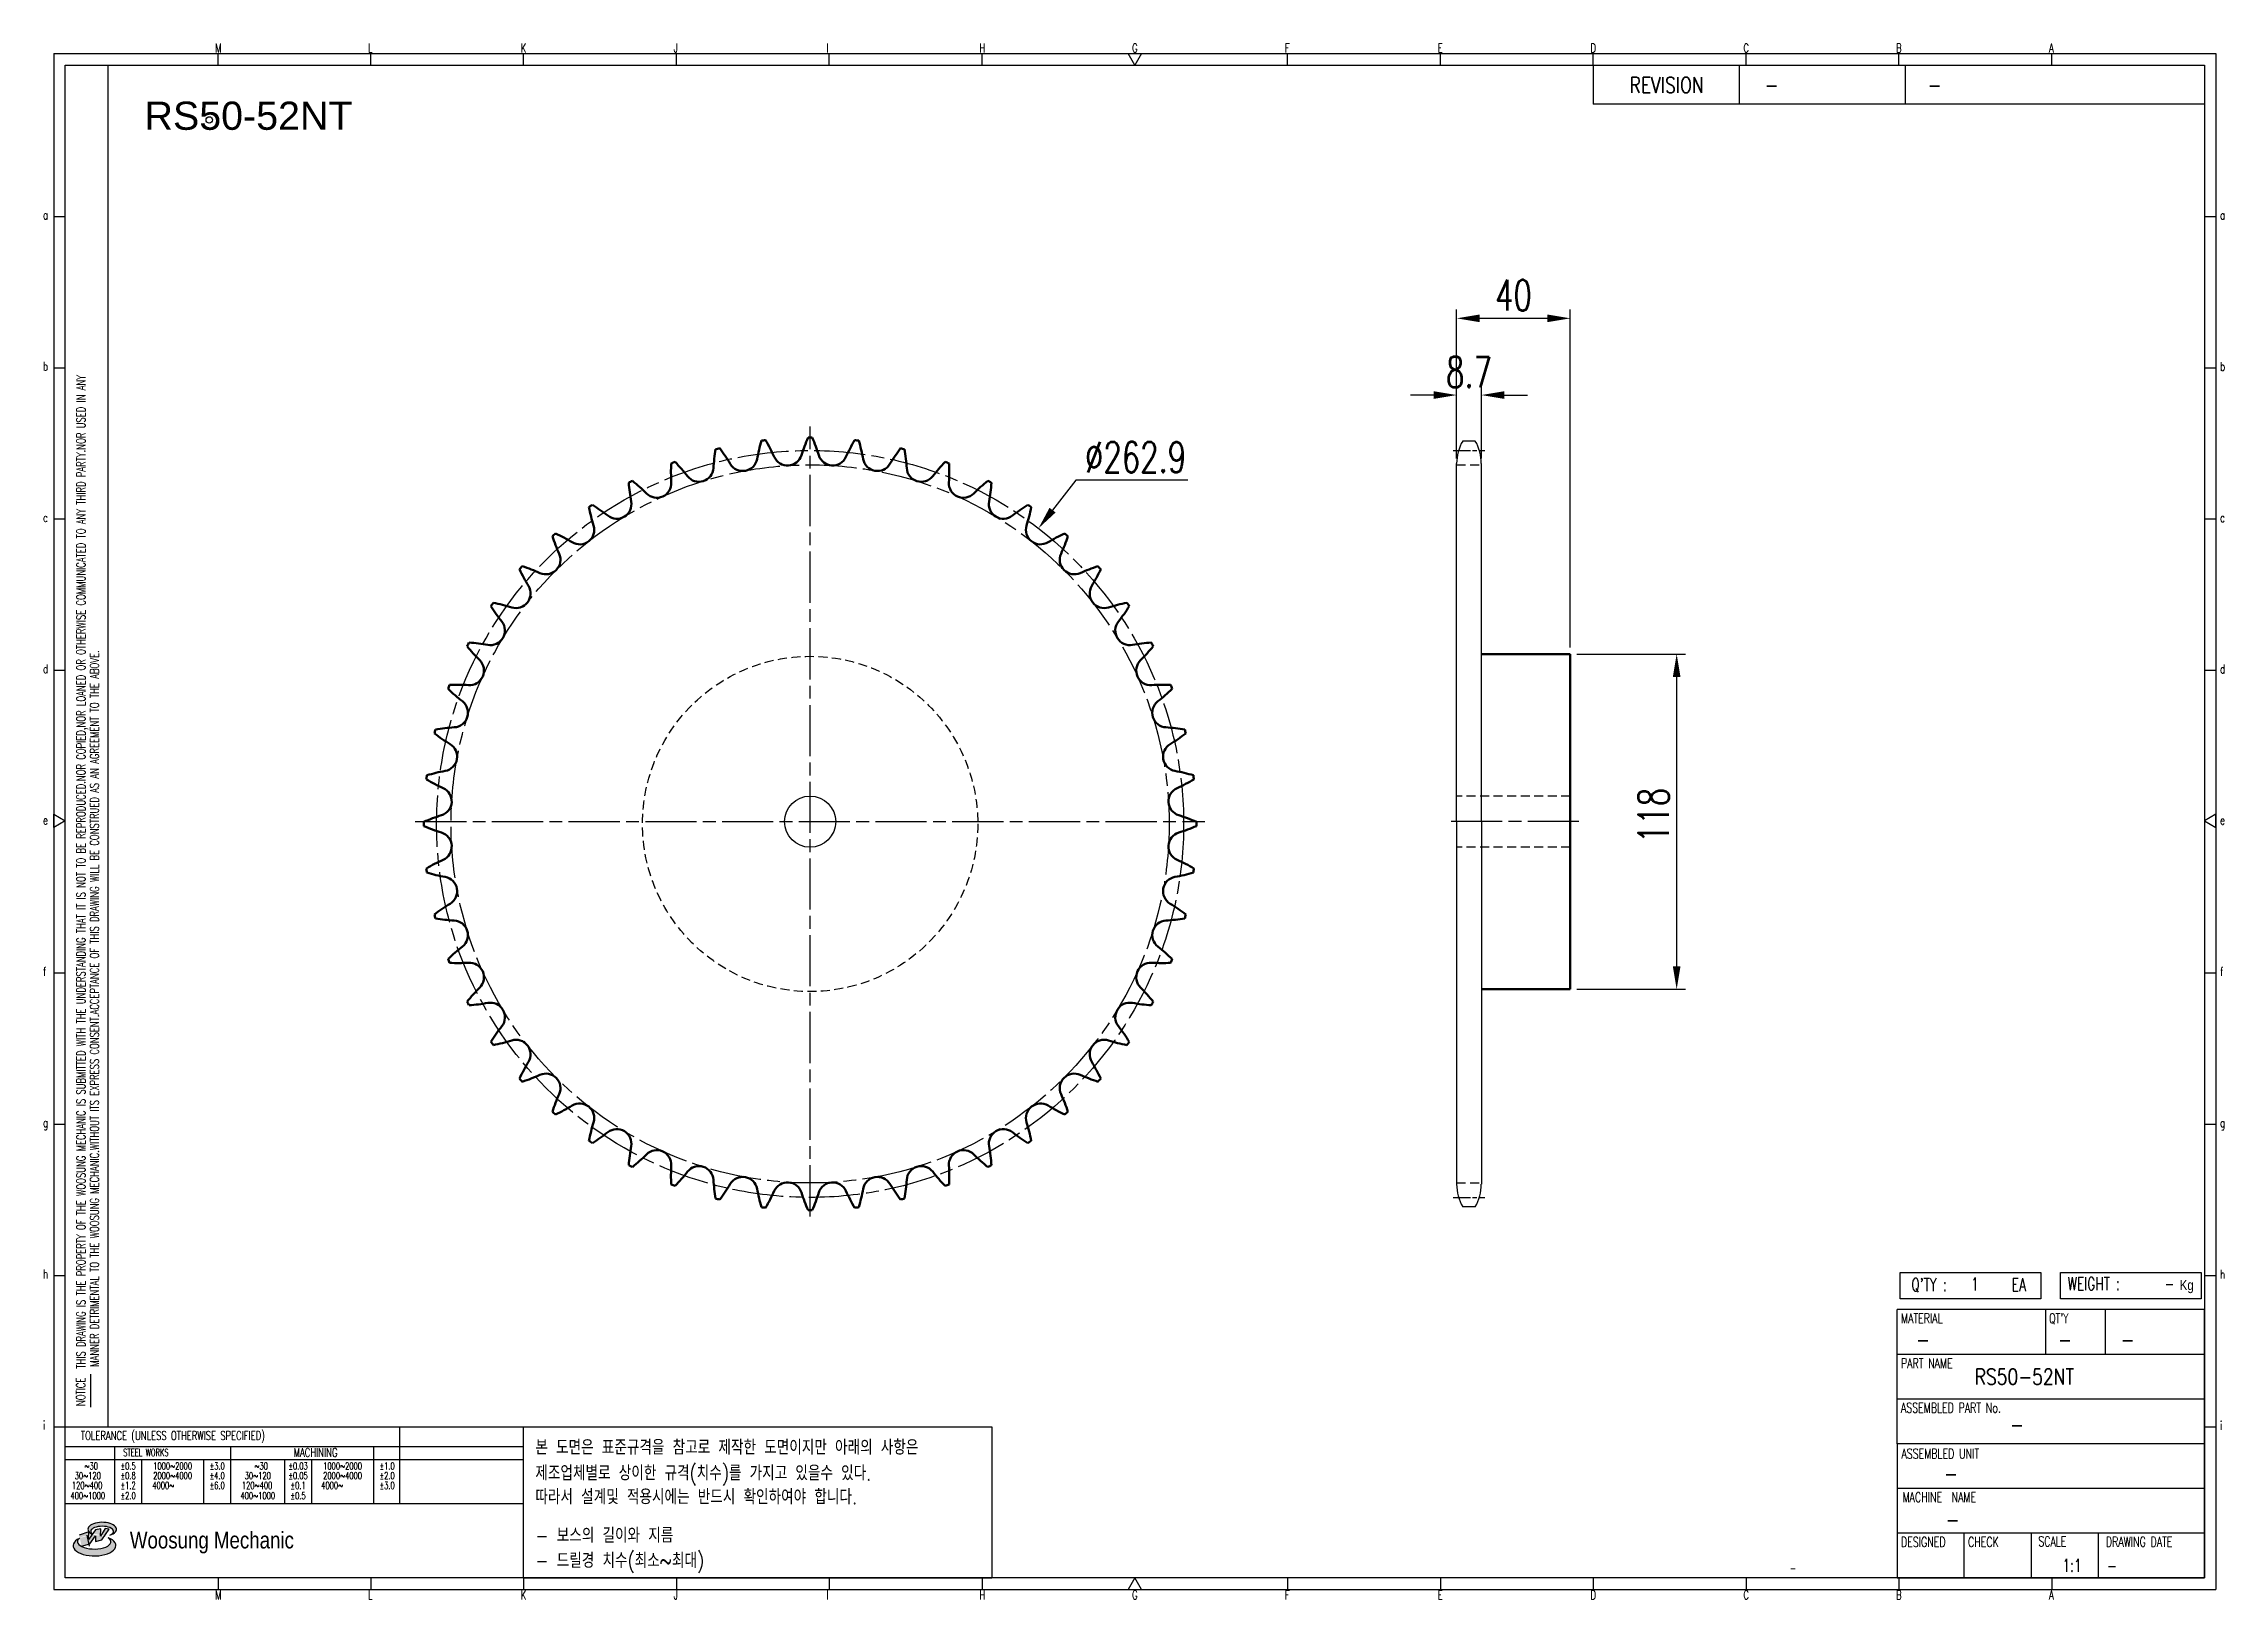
# Model space of a CAD drawing. Header units: millimetres. Extents: x 8306 to 9073, y 4748 to 5296.
import ezdxf
from ezdxf.enums import TextEntityAlignment as Align

# ---------------------------------------------------------------- set-up
doc = ezdxf.new("R2010")
doc.units = ezdxf.units.MM
for name, pattern in [('AM_ISO08W050', [18, 12, -1.5, 3, -1.5]), ('AM_ISO08W050x2', [9, 6, -0.75, 1.5, -0.75]), ('HIDDEN', [9.525, 6.35, -3.175])]:
    doc.linetypes.add(name, pattern=pattern)
for name, color, linetype, lineweight in [('20', 7, 'Continuous', 50), ('22', 30, 'AM_ISO08W050', 25), ('23', 40, 'AM_ISO08W050', 25), ('VIS', 7, 'Continuous', 50)]:
    doc.layers.add(name, color=color, linetype=linetype, lineweight=lineweight)
for name, color, linetype in [('HL', 2, 'HIDDEN'), ('S-DIM', 7, 'Continuous'), ('TITLE', 7, 'Continuous'), ('도면레이아웃', 7, 'Continuous')]:
    doc.layers.add(name, color=color, linetype=linetype)
doc.styles.add('HAN', font='ROMANS.shx', dxfattribs={"width": 0.7, "bigfont": 'whgtxt.shx'})
doc.styles.add('HKD_ST2', font='romans.shx', dxfattribs={"width": 0.7, "height": 4, "bigfont": '@extfont2.shx'})
doc.styles.add('HSG', font='SIMPLEX.shx', dxfattribs={"width": 0.7, "bigfont": 'HSG.shx'})
doc.styles.add('ROMANS', font='romans.shx', dxfattribs={"width": 0.7, "bigfont": 'whgtxt.shx'})
doc.styles.add('SLDTEXTSTYLE4', font='arial.ttf', dxfattribs={"width": 0.8})
doc.styles.get("Standard").update_dxf_attribs({"font": 'arial.ttf'})
doc.dimstyles.new('APP23', dxfattribs={"dimscale": 4.5, "dimtxt": 2.4, "dimasz": 1.8, "dimexe": 0.7, "dimexo": 0.5, "dimgap": 0.6, "dimtad": 1, "dimtoh": 1, "dimdec": 1, "dimrnd": 0.01, "dimzin": 9, "dimdsep": 46, "dimtxsty": 'HSG', "dimcen": 0, "dimclrd": 1, "dimclre": 1, "dimclrt": 256, "dimazin": 2, "dimtp": 1, "dimtm": 1, "dimtfac": 0.5, "dimtdec": 1, "dimtix": 1, "dimtofl": 0, "dimtmove": 0, "dimatfit": 3, "dimfxl": 0, "dimtvp": 1, "dimtolj": 2, "dimlwd": -1, "dimlwe": -1, "dimarcsym": 0})

# ---------------------------------------------------------------- blocks, each defined once
blk = doc.blocks.new('SUYWSHJH')
at = {"layer": '도면레이아웃'}
h = blk.add_hatch(color=10, dxfattribs=at)
h.paths.add_polyline_path([(1.544, 35.177), (1.554, 34.966), (1.779, 35.034), (2.054, 35.422), (1.908, 35.446), (1.728, 35.167), (1.741, 35.439), (1.547, 35.405), (1.292, 35.041), (1.295, 35.33), (0.943, 35.208), (1.03, 34.8), (1.336, 34.885)])
edge = h.paths.add_edge_path()
edge.add_ellipse((1.795, 35.421), major_axis=(-0.53, 0), ratio=0.487785, start_angle=122.36065, end_angle=403.39574)
edge.add_line((1.411, 35.244), (1.419, 35.261))
edge.add_ellipse((1.798, 35.344), major_axis=(-0.423, 0), ratio=0.444396, start_angle=131.58977, end_angle=386.19408, ccw=False)
edge = h.paths.add_edge_path()
edge.add_ellipse((1.512, 34.815), major_axis=(-0.793, 0), ratio=0.480113, start_angle=314.67633, end_angle=590.85213)
edge.add_ellipse((1.501, 34.958), major_axis=(-0.62, 0), ratio=0.43311, start_angle=331.7024, end_angle=574.42495, ccw=False)
for p, q in [((0, 90.118), (80.15, 90.118)), ((0, 90.118), (0, 33.191)), ((6.089, 89.693), (6.089, 90.118)), ((11.753, 89.693), (11.753, 90.118)), ((17.418, 89.693), (17.418, 90.118)), ((23.082, 89.693), (23.082, 90.118)), ((28.746, 89.693), (28.746, 90.118)), ((34.411, 89.693), (34.411, 90.118)), ((45.739, 89.693), (45.739, 90.118)), ((51.404, 89.693), (51.404, 90.118)), ((57.068, 89.693), (57.068, 90.118)), ((62.732, 89.693), (62.732, 90.118)), ((68.397, 89.693), (68.397, 90.118)), ((74.061, 89.693), (74.061, 90.118)), ((80.15, 90.118), (80.15, 33.191)), ((0, 84.085), (0.425, 84.085)), ((79.725, 84.085), (80.15, 84.085)), ((0, 78.478), (0.425, 78.478)), ((79.725, 78.478), (80.15, 78.478)), ((0, 72.87), (0.425, 72.87)), ((79.725, 72.87), (80.15, 72.87)), ((0, 67.262), (0.425, 67.262)), ((79.725, 67.262), (80.15, 67.262)), ((0, 56.047), (0.425, 56.047)), ((79.725, 56.047), (80.15, 56.047)), ((0, 50.439), (0.425, 50.439)), ((79.725, 50.439), (80.15, 50.439)), ((0, 44.832), (0.425, 44.832)), ((79.725, 44.832), (80.15, 44.832)), ((1.377, 39.947), (1.377, 41.174)), ((0, 39.224), (0.425, 39.224)), ((79.725, 39.224), (80.15, 39.224)), ((0, 33.191), (80.15, 33.191)), ((6.089, 33.616), (6.089, 33.191)), ((11.753, 33.616), (11.753, 33.191)), ((17.418, 33.616), (17.418, 33.191)), ((23.082, 33.616), (23.082, 33.191)), ((28.746, 33.616), (28.746, 33.191)), ((34.411, 33.616), (34.411, 33.191)), ((45.739, 33.616), (45.739, 33.191)), ((51.404, 33.616), (51.404, 33.191)), ((57.068, 33.616), (57.068, 33.191)), ((62.732, 33.616), (62.732, 33.191)), ((68.397, 33.616), (68.397, 33.191)), ((74.061, 33.616), (74.061, 33.191))]:
    blk.add_line(p, q)
at = {"color": 2}
for p, q in [((2.017, 39.224), (2.017, 89.693)), ((0.425, 39.224), (17.418, 39.224)), ((12.816, 39.224), (12.816, 36.382)), ((17.418, 33.616), (17.418, 39.224)), ((0.425, 38.487), (17.418, 38.487)), ((0.425, 38.012), (17.418, 38.012)), ((2.257, 38.487), (2.257, 36.382)), ((3.257, 38.012), (3.257, 36.382)), ((5.557, 38.012), (5.557, 36.382)), ((6.557, 38.5), (6.557, 36.382)), ((8.557, 38.012), (8.557, 36.382)), ((9.557, 38.026), (9.557, 36.382)), ((11.857, 38.487), (11.857, 36.382)), ((0.425, 36.382), (17.418, 36.382))]:
    blk.add_line(p, q, dxfattribs=at)
at = {"color": 6, "ltscale": 0.5}
for p, q in [((57.068, 89.693), (57.068, 88.246)), ((62.47, 89.693), (62.47, 88.246)), ((68.635, 89.693), (68.635, 88.246)), ((79.725, 88.246), (57.068, 88.246)), ((68.336, 38.59), (68.336, 43.563)), ((79.725, 43.563), (68.336, 43.563)), ((73.827, 43.563), (73.827, 41.905)), ((76.037, 43.563), (76.037, 41.905)), ((79.725, 38.59), (79.725, 43.563)), ((79.725, 41.905), (68.336, 41.905)), ((79.725, 40.248), (68.336, 40.248)), ((68.336, 38.59), (68.336, 33.616)), ((79.725, 38.59), (68.336, 38.59)), ((79.725, 33.616), (79.725, 38.59)), ((79.725, 36.932), (68.336, 36.932)), ((79.725, 35.274), (68.336, 35.274)), ((70.822, 33.616), (70.822, 35.274)), ((73.309, 33.616), (73.309, 35.274)), ((75.796, 33.616), (75.796, 35.274)), ((68.336, 33.616), (79.725, 33.616))]:
    blk.add_line(p, q, dxfattribs=at)
for points in [[(40.075, 89.693), (39.83, 90.118), (40.32, 90.118)], [(0.425, 89.693), (79.725, 89.693), (79.725, 33.616), (0.425, 33.616)], [(0.425, 61.679), (0, 61.433), (0, 61.924)], [(79.725, 61.679), (80.15, 61.433), (80.15, 61.924)], [(40.075, 33.616), (39.83, 33.191), (40.32, 33.191)]]:
    blk.add_lwpolyline(points, close=True)
at = {"layer": 'TITLE', "color": 20}
for p, q in [((68.449, 43.961), (68.449, 44.936)), ((68.449, 44.936), (73.654, 44.936)), ((73.654, 44.936), (73.654, 43.961)), ((74.39, 43.961), (74.39, 44.936)), ((74.39, 44.936), (79.595, 44.936)), ((79.595, 44.936), (79.595, 43.961)), ((73.654, 43.961), (68.449, 43.961)), ((79.595, 43.961), (74.39, 43.961))]:
    blk.add_line(p, q, dxfattribs=at)
at = {"layer": '도면레이아웃'}
for p, q in [((1.295, 35.33), (0.943, 35.208)), ((1.03, 34.8), (1.336, 34.885)), ((1.224, 35.208), (1.311, 34.8)), ((1.224, 35.208), (1.224, 35.208)), ((1.547, 35.405), (1.292, 35.041)), ((1.292, 35.041), (1.295, 35.33)), ((1.336, 34.885), (1.544, 35.177)), ((1.419, 35.261), (1.411, 35.244)), ((1.544, 35.177), (1.554, 34.966)), ((1.741, 35.439), (1.547, 35.405)), ((1.554, 34.966), (1.779, 35.034)), ((1.908, 35.446), (1.728, 35.167)), ((1.728, 35.167), (1.741, 35.439)), ((1.779, 35.034), (2.054, 35.422)), ((2.054, 35.422), (1.908, 35.446))]:
    blk.add_line(p, q, dxfattribs=at)
for centre, major_axis, ratio, start_param, end_param in [((1.795, 35.421), (-0.53, 0), 0.487785, 2.135596, 7.040584), ((1.512, 34.815), (-0.793, 0), 0.480113, 5.492138, 10.312315), ((1.501, 34.958), (-0.62, 0), 0.43311, 5.789299, 10.025607), ((1.798, 35.344), (-0.423, 0), 0.444396, 2.296675, 6.740358)]:
    blk.add_ellipse(centre, major_axis=major_axis, ratio=ratio, start_param=start_param, end_param=end_param, dxfattribs=at)
at = {"color": 4, "style": 'HKD_ST2', "width": 0.7}
for s, p in [('M', (5.988, 90.164)), ('L', (11.652, 90.164)), ('K', (17.316, 90.164)), ('J', (22.981, 90.164)), ('I', (28.645, 90.164)), ('H', (34.309, 90.164)), ('G', (39.974, 90.164)), ('F', (45.638, 90.164)), ('E', (51.302, 90.164)), ('D', (56.967, 90.164)), ('C', (62.631, 90.164)), ('B', (68.295, 90.164)), ('A', (73.96, 90.164)), ('a', (-0.395, 83.976)), ('a', (80.305, 83.97)), ('b', (-0.395, 78.368)), ('b', (80.305, 78.362)), ('c', (-0.395, 72.76)), ('c', (80.305, 72.754)), ('d', (-0.395, 67.153)), ('d', (80.305, 67.147)), ('e', (-0.395, 61.545)), ('e', (80.305, 61.539)), ('f', (-0.395, 55.937)), ('f', (80.305, 55.931)), ('g', (-0.395, 50.33)), ('g', (80.305, 50.324)), ('h', (-0.395, 44.722)), ('h', (80.305, 44.716)), ('i', (-0.395, 39.114)), ('i', (80.305, 39.108)), ('M', (5.988, 32.824)), ('L', (11.652, 32.824)), ('K', (17.316, 32.824)), ('J', (22.981, 32.824)), ('I', (28.645, 32.824)), ('H', (34.309, 32.824)), ('G', (39.974, 32.824)), ('F', (45.638, 32.824)), ('E', (51.302, 32.824)), ('D', (56.967, 32.824)), ('C', (62.631, 32.824)), ('B', (68.295, 32.824)), ('A', (73.96, 32.824))]:
    blk.add_text(s, height=0.326, dxfattribs=at).set_placement(p)
for s, height, style, width, p in [('REVISION', 0.5806, 'HAN', 0.8, (58.415, 88.664)), ('-', 0.581, 'HAN', 0.8, (63.426, 88.664)), ('-', 0.581, 'HAN', 0.8, (69.468, 88.664)), ("Q'TY : ", 0.4746, 'HKD_ST2', 0.7, (68.857, 44.253)), ('1', 0.475, 'HKD_ST2', 0.7, (71.071, 44.275)), ('EA', 0.4746, 'HKD_ST2', 0.7, (72.578, 44.253)), ('WEIGHT : ', 0.4746, 'HKD_ST2', 0.7, (74.65, 44.286)), ('-', 0.581, 'HAN', 0.8, (69.029, 42.157)), ('-', 0.581, 'HAN', 0.8, (74.289, 42.157)), ('-', 0.581, 'HAN', 0.8, (76.623, 42.157)), ('-', 0.581, 'HAN', 0.8, (72.515, 39.013)), ('-', 0.581, 'HAN', 0.8, (70.067, 37.189)), ('-', 0.581, 'HAN', 0.8, (70.126, 35.48)), ('1:1', 0.4746, 'HKD_ST2', 0.7, (74.458, 33.848)), ('-', 0.475, 'HKD_ST2', 0.7, (76.112, 33.837))]:
    blk.add_text(s, height=height, dxfattribs=dict(style=style, width=width)).set_placement(p)
at = {"color": 6, "style": 'HKD_ST2', "width": 0.7}
for s, p in [(' THIS DRAWING IS THE PROPERTY OF THE WOOSUNG MECHANIC IS SUBMITTED WITH THE UNDERSTANDING THAT IT IS NOT TO BE REPRODUCED.NOR COPIED,NOR LOANED OR OTHERWISE COMMUNICATED TO ANY THIRD PARTY.NOR USED IN ANY', (1.173, 41.217)), ('MANNER DETRIMENTAL TO THE WOOSUNG MECHANIC.WITHOUT ITS EXPRESS CONSENT.ACCEPTANCE OF THIS DRAWING WILL BE CONSTRUED AS AN AGREEMENT TO THE ABOVE.', (1.672, 41.447))]:
    blk.add_text(s, height=0.326266, rotation=90, dxfattribs=at).set_placement(p)
at = {"style": 'HKD_ST2', "width": 0.7}
blk.add_text('-', height=0.475, dxfattribs=at).set_placement((78.613, 44.286), align=Align.RIGHT)
at = {"color": 4, "style": 'HKD_ST2', "width": 0.7}
for s, height, p in [('MATERIAL', 0.3651, (68.474, 43.425)), ("QT'Y", 0.3651, (73.965, 43.425)), ('PART NAME', 0.3651, (68.474, 41.756)), ('ASSEMBLED PART No.', 0.36511, (68.474, 40.109)), ('ASSEMBLED UNIT', 0.36511, (68.49, 38.408)), ('MACHINE  NAME', 0.36511, (68.532, 36.794)), ('DESIGNED', 0.3651, (68.474, 35.136)), ('CHECK', 0.3651, (70.961, 35.136)), ('SCALE', 0.3651, (73.566, 35.153)), ('DRAWING DATE', 0.36511, (76.071, 35.141))]:
    blk.add_text(s, height=height, dxfattribs=at).set_placement(p, align=Align.TOP_LEFT)
at = {"style": 'HKD_ST2', "width": 0.7}
blk.add_text('NOTICE', height=0.3263, rotation=90, dxfattribs=at).set_placement((1.163, 39.988))
for s, height, style, width, p in [('TOLERANCE (UNLESS OTHERWISE SPECIFIED)', 0.32627, 'HKD_ST2', 0.7, (4.417, 38.896)), ('-', 0.326, 'ROMANS', 0.65, (64.469, 33.975))]:
    blk.add_text(s, height=height, dxfattribs=dict(style=style, width=width)).set_placement(p, align=Align.MIDDLE_CENTER)
at = {"color": 4, "style": 'HKD_ST2', "width": 0.7}
for s, height, p in [('STEEL WORKS', 0.26101, (3.416, 38.268)), ('MACHINING', 0.3263, (9.707, 38.27)), ('%%P0.5', 0.261, (2.757, 37.762)), ('%%P0.8', 0.261, (2.757, 37.411)), ('%%P3.0', 0.261, (6.057, 37.762)), ('%%P4.0', 0.261, (6.057, 37.411)), ('%%P0.03', 0.261, (9.057, 37.762)), ('%%P0.05', 0.261, (9.057, 37.411)), ('%%P1.0', 0.261, (12.357, 37.762)), ('%%P2.0', 0.261, (12.357, 37.411)), ('%%P1.2', 0.261, (2.757, 37.045)), ('%%P2.0', 0.261, (2.757, 36.67)), ('%%P6.0', 0.261, (6.057, 37.045)), ('%%P0.1', 0.261, (9.057, 37.045)), ('%%P0.5', 0.261, (9.057, 36.67)), ('%%P3.0', 0.261, (12.357, 37.045))]:
    blk.add_text(s, height=height, dxfattribs=at).set_placement(p, align=Align.MIDDLE)
for s, height, p in [('30%%126120', 0.261, (1.263, 37.411)), ('%%12630', 0.261, (1.389, 37.762)), ('2000%%1264000', 0.26101, (4.407, 37.411)), ('1000%%1262000', 0.26101, (4.407, 37.762)), ('30%%126120', 0.261, (7.563, 37.411)), ('%%12630', 0.261, (7.689, 37.762)), ('2000%%1264000', 0.26101, (10.707, 37.411)), ('1000%%1262000', 0.26101, (10.707, 37.762)), ('400%%1261000', 0.26101, (1.263, 36.67)), ('120%%126400', 0.26101, (1.237, 37.045)), ('4000%%126', 0.261, (4.061, 37.045)), ('400%%1261000', 0.26101, (7.563, 36.67)), ('120%%126400', 0.26101, (7.537, 37.045)), ('4000%%126', 0.261, (10.321, 37.045))]:
    blk.add_text(s, height=height, dxfattribs=at).set_placement(p, align=Align.MIDDLE_CENTER)
at = {"color": 1, "style": 'SLDTEXTSTYLE4', "width": 0.8}
blk.add_text('Woosung Mechanic', height=0.61957, dxfattribs=at).set_placement((2.822, 34.711))
at = {"layer": 'TITLE', "width": 0.8}
blk.add_text('Kg', height=0.3789, dxfattribs=at).set_placement((78.807, 44.286))
blk = doc.blocks.new('*D467')
at = {"layer": 'Defpoints', "color": 0, "transparency": 16777216}
for p in [(8656.04, 5125.22), (8495.29, 4917.17)]:
    blk.add_point(p, dxfattribs=at)
at = {"layer": 'S-DIM', "color": 1, "transparency": 16777216}
for p, q in [((8669.15, 5142.19), (8661, 5131.63)), ((8708.57, 5142.19), (8669.15, 5142.19))]:
    blk.add_line(p, q, dxfattribs=at)
blk.add_solid([(8659.93, 5132.46), (8662.07, 5130.81), (8656.04, 5125.22)], dxfattribs=at)
at = {"layer": 'S-DIM', "transparency": 16777216, "insert": (8690.21, 5150.29), "char_height": 10.8, "attachment_point": 5, "style": 'HSG'}
blk.add_mtext('\\A2;∅262.9', dxfattribs=at)
blk = doc.blocks.new('*D468')
at = {"layer": 'Defpoints', "color": 0, "transparency": 16777216}
for p in [(8811.93, 5172.15), (8803.23, 5147.57), (8811.93, 5147.57)]:
    blk.add_point(p, dxfattribs=at)
at = {"layer": 'S-DIM', "color": 1, "transparency": 16777216}
for p, q in [((8803.23, 5149.82), (8803.23, 5175.3)), ((8811.93, 5149.82), (8811.93, 5175.3)), ((8795.13, 5172.15), (8787.03, 5172.15)), ((8820.03, 5172.15), (8828.13, 5172.15))]:
    blk.add_line(p, q, dxfattribs=at)
for points in [[(8795.13, 5173.5), (8795.13, 5170.8), (8803.23, 5172.15)], [(8820.03, 5173.5), (8820.03, 5170.8), (8811.93, 5172.15)]]:
    blk.add_solid(points, dxfattribs=at)
at = {"layer": 'S-DIM', "transparency": 16777216, "insert": (8807.58, 5180.25), "char_height": 10.8, "attachment_point": 5, "style": 'HSG'}
blk.add_mtext('\\A2;8.7', dxfattribs=at)
blk = doc.blocks.new('*D469')
at = {"layer": 'Defpoints', "color": 0, "transparency": 16777216}
for p in [(8843.23, 5199.15), (8803.23, 5147.57), (8843.23, 5081)]:
    blk.add_point(p, dxfattribs=at)
at = {"layer": 'S-DIM', "color": 1, "transparency": 16777216}
for p, q in [((8803.23, 5149.82), (8803.23, 5202.3)), ((8811.33, 5199.15), (8835.13, 5199.15)), ((8843.23, 5083.25), (8843.23, 5202.3))]:
    blk.add_line(p, q, dxfattribs=at)
for points in [[(8811.33, 5200.5), (8811.33, 5197.8), (8803.23, 5199.15)], [(8835.13, 5200.5), (8835.13, 5197.8), (8843.23, 5199.15)]]:
    blk.add_solid(points, dxfattribs=at)
at = {"layer": 'S-DIM', "transparency": 16777216, "insert": (8823.23, 5207.25), "char_height": 10.8, "attachment_point": 5, "style": 'HSG'}
blk.add_mtext('\\A2;40', dxfattribs=at)
blk = doc.blocks.new('*D470')
at = {"layer": 'Defpoints', "color": 0, "transparency": 16777216}
for p in [(8843.23, 5081), (8843.23, 4963), (8880.67, 4963)]:
    blk.add_point(p, dxfattribs=at)
at = {"layer": 'S-DIM', "color": 1, "transparency": 16777216}
for p, q in [((8845.48, 5081), (8883.82, 5081)), ((8880.67, 5072.9), (8880.67, 4971.1)), ((8845.48, 4963), (8883.82, 4963))]:
    blk.add_line(p, q, dxfattribs=at)
for points in [[(8879.32, 5072.9), (8882.02, 5072.9), (8880.67, 5081)], [(8879.32, 4971.1), (8882.02, 4971.1), (8880.67, 4963)]]:
    blk.add_solid(points, dxfattribs=at)
at = {"layer": 'S-DIM', "transparency": 16777216, "insert": (8872.57, 5024.18), "char_height": 10.8, "attachment_point": 5, "rotation": 90, "style": 'HSG'}
blk.add_mtext('\\A2;118', dxfattribs=at)

msp = doc.modelspace()

# ---------------------------------------------------------------- linework, layer by layer
for p, q in [((8809.8, 5155.97), (8805.35, 5155.97)), ((8803.23, 5022), (8803.23, 5148.03)), ((8811.93, 5022), (8811.93, 5148.03)), ((8803.23, 5022), (8803.23, 4894.36)), ((8811.93, 5022), (8811.93, 4894.36)), ((8809.8, 4886.42), (8805.35, 4886.42))]:
    msp.add_line(p, q)
at = {"color": 4}
msp.add_lwpolyline([(8474.83, 4809.04), (8639.67, 4809.04), (8639.67, 4755.79), (8474.83, 4755.79)], close=True, dxfattribs=at)
for centre, radius in [((8364.19, 5268.96), 1.15), ((8575.67, 5022), 9)]:
    msp.add_circle(centre, radius)
for centre, start, end in [((8819.1, 5148.03), 150, 180), ((8796.05, 5148.03), 0, 30), ((8819.1, 4894.36), 180, 210), ((8796.05, 4894.36), 330, 0)]:
    msp.add_arc(centre, 15.87, start, end)
at = {"layer": '20'}
for centre, radius, start, end in [((8607.37, 5142.35), 65.84, 170.6455, 176.44231), ((8575.67, 5021.2), 135.99, 103.53669, 104.15562), ((8491.29, 5113.74), 65.84, 31.25, 37.0468), ((8621.75, 5137.65), 65.84, 163.72243, 169.51923), ((8575.67, 5021.2), 135.99, 96.61361, 97.23254), ((8503.06, 5123.23), 65.84, 24.32692, 30.12373), ((8567.73, 5152.47), 5.13, 204.32692, 342.59615), ((8635.45, 5131.24), 65.84, 156.79935, 162.59615), ((8575.67, 5021.2), 135.99, 89.69053, 90.30947), ((8515.89, 5131.24), 65.84, 17.40385, 23.20065), ((8583.61, 5152.47), 5.13, 197.40385, 335.67308), ((8648.28, 5123.23), 65.84, 149.87627, 155.67308), ((8575.67, 5021.2), 135.99, 82.76746, 83.38639), ((8529.59, 5137.65), 65.84, 10.48077, 16.27757), ((8660.05, 5113.74), 65.84, 142.9532, 148.75), ((8575.67, 5021.2), 135.99, 75.84438, 76.46331), ((8543.96, 5142.35), 65.84, 3.55769, 9.3545), ((8592.54, 5145.29), 65.84, 177.56858, 183.36538), ((8575.67, 5021.2), 135.99, 110.45976, 111.0787), ((8480.75, 5102.89), 65.84, 38.17308, 43.96988), ((8536.54, 5146.75), 5.13, 218.17308, 356.44231), ((8551.96, 5150.55), 5.13, 211.25, 349.51923), ((8599.37, 5150.55), 5.13, 190.48077, 328.75), ((8614.79, 5146.75), 5.13, 183.55769, 321.82692), ((8670.58, 5102.89), 65.84, 136.03012, 141.82692), ((8575.67, 5021.2), 135.99, 68.9213, 69.54024), ((8558.8, 5145.29), 65.84, 356.63462, 2.43142), ((8575.67, 5021.2), 135.99, 117.38284, 118.00177), ((8577.46, 5146.42), 65.84, 184.49166, 190.28846), ((8471.6, 5090.86), 65.84, 45.09615, 50.89296), ((8521.69, 5141.12), 5.13, 225.09615, 3.36538), ((8629.64, 5141.12), 5.13, 176.63462, 314.90385), ((8679.74, 5090.86), 65.84, 129.10704, 134.90385), ((8575.67, 5021.2), 135.99, 61.99823, 62.61716), ((8573.88, 5146.42), 65.84, 349.71154, 355.50834), ((8575.67, 5021.2), 135.99, 124.30592, 124.92485), ((8562.35, 5145.72), 65.84, 191.41473, 197.21154), ((8463.96, 5077.8), 65.84, 52.01923, 57.81604), ((8507.63, 5133.74), 5.13, 232.01923, 10.28846), ((8643.7, 5133.74), 5.13, 169.71154, 307.98077), ((8687.38, 5077.8), 65.84, 122.18396, 127.98077), ((8588.99, 5145.72), 65.84, 342.78846, 348.58527), ((8575.67, 5021.2), 135.99, 55.07515, 55.69408), ((8575.67, 5021.2), 135.99, 131.22899, 131.84793), ((8547.44, 5143.21), 65.84, 198.33781, 204.13462), ((8457.95, 5063.93), 65.84, 58.94231, 64.73911), ((8494.56, 5124.72), 5.13, 238.94231, 17.21154), ((8656.77, 5124.72), 5.13, 162.78846, 301.05769), ((8693.39, 5063.93), 65.84, 115.26089, 121.05769), ((8603.9, 5143.21), 65.84, 335.86538, 341.66219), ((8575.67, 5021.2), 135.99, 48.15207, 48.77101), ((8482.67, 5114.19), 5.13, 245.86538, 24.13462), ((8668.66, 5114.19), 5.13, 155.86538, 294.13462), ((8472.14, 5102.3), 5.13, 252.78846, 31.05769), ((8575.67, 5021.2), 135.99, 138.15207, 138.77101), ((8532.94, 5138.91), 65.84, 205.26089, 211.05769), ((8453.66, 5049.43), 65.84, 65.86538, 71.66219), ((8697.68, 5049.43), 65.84, 108.33781, 114.13462), ((8679.19, 5102.3), 5.13, 148.94231, 287.21154), ((8618.4, 5138.91), 65.84, 328.94231, 334.73911), ((8575.67, 5021.2), 135.99, 41.22899, 41.84793), ((8575.67, 5021.2), 135.99, 145.07515, 145.69408), ((8519.06, 5132.91), 65.84, 212.18396, 217.98077), ((8451.14, 5034.51), 65.84, 72.78846, 78.58527), ((8700.19, 5034.51), 65.84, 101.41473, 107.21154), ((8632.28, 5132.91), 65.84, 322.01923, 327.81604), ((8575.67, 5021.2), 135.99, 34.30592, 34.92485), ((8463.12, 5089.23), 5.13, 259.71154, 37.98077), ((8688.21, 5089.23), 5.13, 142.01923, 280.28846), ((8575.67, 5021.2), 135.99, 151.99823, 152.61716), ((8506.01, 5125.27), 65.84, 219.10704, 224.90385), ((8450.45, 5019.41), 65.84, 79.71154, 85.50834), ((8700.89, 5019.41), 65.84, 94.49166, 100.28846), ((8645.33, 5125.27), 65.84, 315.09615, 320.89296), ((8575.67, 5021.2), 135.99, 27.38284, 28.00177), ((8455.74, 5075.17), 5.13, 266.63462, 44.90385), ((8695.6, 5075.17), 5.13, 135.09615, 273.36538), ((8575.67, 5021.2), 135.99, 158.9213, 159.54024), ((8493.97, 5116.11), 65.84, 226.03012, 231.82692), ((8451.58, 5004.33), 65.84, 86.63462, 92.43142), ((8699.76, 5004.33), 65.84, 87.56858, 93.36538), ((8657.37, 5116.11), 65.84, 308.17308, 313.96988), ((8575.67, 5021.2), 135.99, 20.45976, 21.0787), ((8450.11, 5060.32), 5.13, 273.55769, 51.82692), ((8701.23, 5060.32), 5.13, 128.17308, 266.44231), ((8575.67, 5021.2), 135.99, 165.84438, 166.46331), ((8483.13, 5105.57), 65.84, 232.9532, 238.75), ((8454.51, 4989.49), 65.84, 93.55769, 99.3545), ((8696.82, 4989.49), 65.84, 80.6455, 86.44231), ((8668.21, 5105.57), 65.84, 301.25, 307.0468), ((8575.67, 5021.2), 135.99, 13.53669, 14.15562), ((8446.31, 5044.9), 5.13, 280.48077, 58.75), ((8705.03, 5044.9), 5.13, 121.25, 259.51923), ((8575.67, 5021.2), 135.99, 172.76746, 173.38639), ((8473.63, 5093.8), 65.84, 239.87627, 245.67308), ((8459.22, 4975.12), 65.84, 100.48077, 106.27757), ((8692.12, 4975.12), 65.84, 73.72243, 79.51923), ((8677.71, 5093.8), 65.84, 294.32692, 300.12373), ((8575.67, 5021.2), 135.99, 6.61361, 7.23254), ((8444.39, 5029.14), 5.13, 287.40385, 65.67308), ((8706.94, 5029.14), 5.13, 114.32692, 252.59615), ((8575.67, 5021.2), 135.99, 179.69053, 180.30947), ((8465.62, 4961.42), 65.84, 107.40385, 113.20065), ((8465.62, 5080.97), 65.84, 246.79935, 252.59615), ((8685.71, 4961.42), 65.84, 66.79935, 72.59615), ((8685.71, 5080.97), 65.84, 287.40385, 293.20065), ((8575.67, 5021.2), 135.99, 359.69053, 0.30947), ((8444.39, 5013.26), 5.13, 294.32692, 72.59615), ((8706.94, 5013.26), 5.13, 107.40385, 245.67308), ((8473.63, 4948.59), 65.84, 114.32692, 120.12373), ((8575.67, 5021.2), 135.99, 186.61361, 187.23254), ((8677.71, 4948.59), 65.84, 59.87627, 65.67308), ((8575.67, 5021.2), 135.99, 352.76746, 353.38639), ((8459.22, 5067.27), 65.84, 253.72243, 259.51923), ((8446.31, 4997.49), 5.13, 301.25, 79.51923), ((8705.03, 4997.49), 5.13, 100.48077, 238.75), ((8692.12, 5067.27), 65.84, 280.48077, 286.27757), ((8483.13, 4936.82), 65.84, 121.25, 127.0468), ((8575.67, 5021.2), 135.99, 193.53669, 194.15562), ((8668.21, 4936.82), 65.84, 52.9532, 58.75), ((8575.67, 5021.2), 135.99, 345.84438, 346.46331), ((8454.51, 5052.9), 65.84, 260.6455, 266.44231), ((8450.11, 4982.07), 5.13, 308.17308, 86.44231), ((8701.23, 4982.07), 5.13, 93.55769, 231.82692), ((8696.82, 5052.9), 65.84, 273.55769, 279.3545), ((8493.97, 4926.28), 65.84, 128.17308, 133.96988), ((8657.37, 4926.28), 65.84, 46.03012, 51.82692), ((8575.67, 5021.2), 135.99, 200.45976, 201.0787), ((8451.58, 5038.07), 65.84, 267.56858, 273.36538), ((8455.74, 4967.22), 5.13, 315.09615, 93.36538), ((8695.6, 4967.22), 5.13, 86.63462, 224.90385), ((8699.76, 5038.07), 65.84, 266.63462, 272.43142), ((8575.67, 5021.2), 135.99, 338.9213, 339.54024), ((8506.01, 4917.12), 65.84, 135.09615, 140.89296), ((8575.67, 5021.2), 135.99, 207.38284, 208.00177), ((8645.33, 4917.12), 65.84, 39.10704, 44.90385), ((8575.67, 5021.2), 135.99, 331.99823, 332.61716), ((8450.45, 5022.99), 65.84, 274.49166, 280.28846), ((8463.12, 4953.16), 5.13, 322.01923, 100.28846), ((8688.21, 4953.16), 5.13, 79.71154, 217.98077), ((8700.89, 5022.99), 65.84, 259.71154, 265.50834), ((8519.06, 4909.49), 65.84, 142.01923, 147.81604), ((8575.67, 5021.2), 135.99, 214.30592, 214.92485), ((8451.14, 5007.88), 65.84, 281.41473, 287.21154), ((8472.14, 4940.09), 5.13, 328.94231, 107.21154), ((8679.19, 4940.09), 5.13, 72.78846, 211.05769), ((8700.19, 5007.88), 65.84, 252.78846, 258.58527), ((8632.28, 4909.49), 65.84, 32.18396, 37.98077), ((8575.67, 5021.2), 135.99, 325.07515, 325.69408), ((8532.94, 4903.48), 65.84, 148.94231, 154.73911), ((8618.4, 4903.48), 65.84, 25.26089, 31.05769), ((8575.67, 5021.2), 135.99, 221.22899, 221.84793), ((8453.66, 4992.97), 65.84, 288.33781, 294.13462), ((8482.67, 4928.2), 5.13, 335.86538, 114.13462), ((8668.66, 4928.2), 5.13, 65.86538, 204.13462), ((8697.68, 4992.97), 65.84, 245.86538, 251.66219), ((8575.67, 5021.2), 135.99, 318.15207, 318.77101), ((8547.44, 4899.18), 65.84, 155.86538, 161.66219), ((8457.95, 4978.47), 65.84, 295.26089, 301.05769), ((8494.56, 4917.67), 5.13, 342.78846, 121.05769), ((8656.77, 4917.67), 5.13, 58.94231, 197.21154), ((8693.39, 4978.47), 65.84, 238.94231, 244.73911), ((8603.9, 4899.18), 65.84, 18.33781, 24.13462), ((8575.67, 5021.2), 135.99, 228.15207, 228.77101), ((8562.35, 4896.67), 65.84, 162.78846, 168.58527), ((8463.96, 4964.59), 65.84, 302.18396, 307.98077), ((8507.63, 4908.65), 5.13, 349.71154, 127.98077), ((8643.7, 4908.65), 5.13, 52.01923, 190.28846), ((8687.38, 4964.59), 65.84, 232.01923, 237.81604), ((8588.99, 4896.67), 65.84, 11.41473, 17.21154), ((8575.67, 5021.2), 135.99, 311.22899, 311.84793), ((8575.67, 5021.2), 135.99, 235.07515, 235.69408), ((8577.46, 4895.97), 65.84, 169.71154, 175.50834), ((8471.6, 4951.53), 65.84, 309.10704, 314.90385), ((8521.69, 4901.27), 5.13, 356.63462, 134.90385), ((8629.64, 4901.27), 5.13, 45.09615, 183.36538), ((8679.74, 4951.53), 65.84, 225.09615, 230.89296), ((8573.88, 4895.97), 65.84, 4.49166, 10.28846), ((8575.67, 5021.2), 135.99, 304.30592, 304.92485), ((8575.67, 5021.2), 135.99, 241.99823, 242.61716), ((8592.54, 4897.1), 65.84, 176.63462, 182.43142), ((8480.75, 4939.5), 65.84, 316.03012, 321.82692), ((8536.54, 4895.64), 5.13, 3.55769, 141.82692), ((8614.79, 4895.64), 5.13, 38.17308, 176.44231), ((8670.58, 4939.5), 65.84, 218.17308, 223.96988), ((8558.8, 4897.1), 65.84, 357.56858, 3.36538), ((8575.67, 5021.2), 135.99, 297.38284, 298.00177), ((8575.67, 5021.2), 135.99, 248.9213, 249.54024), ((8607.37, 4900.04), 65.84, 183.55769, 189.3545), ((8491.29, 4928.65), 65.84, 322.9532, 328.75), ((8551.96, 4891.84), 5.13, 10.48077, 148.75), ((8621.75, 4904.75), 65.84, 190.48077, 196.27757), ((8503.06, 4919.16), 65.84, 329.87627, 335.67308), ((8567.73, 4889.92), 5.13, 17.40385, 155.67308), ((8635.45, 4911.15), 65.84, 197.40385, 203.20065), ((8515.89, 4911.15), 65.84, 336.79935, 342.59615), ((8583.61, 4889.92), 5.13, 24.32692, 162.59615), ((8648.28, 4919.16), 65.84, 204.32692, 210.12373), ((8529.59, 4904.75), 65.84, 343.72243, 349.51923), ((8599.37, 4891.84), 5.13, 31.25, 169.51923), ((8660.05, 4928.65), 65.84, 211.25, 217.0468), ((8543.96, 4900.04), 65.84, 350.6455, 356.44231), ((8575.67, 5021.2), 135.99, 290.45976, 291.0787), ((8575.67, 5021.2), 135.99, 255.84438, 256.46331), ((8575.67, 5021.2), 135.99, 262.76746, 263.38639), ((8575.67, 5021.2), 135.99, 269.69053, 270.30947), ((8575.67, 5021.2), 135.99, 276.61361, 277.23254), ((8575.67, 5021.2), 135.99, 283.53669, 284.15562)]:
    msp.add_arc(centre, radius, start, end, dxfattribs=at)
at = {"layer": '22', "linetype": 'AM_ISO08W050x2'}
for p, q in [((8802.05, 5152.66), (8813.11, 5152.66)), ((8802.05, 4889.73), (8813.11, 4889.73))]:
    msp.add_line(p, q, dxfattribs=at)
at = {"layer": '23', "color": 4, "linetype": 'AM_ISO08W050x2', "ltscale": 3}
for p, q in [((8575.67, 4883.05), (8575.67, 5161.02)), ((8436.68, 5022.04), (8714.65, 5022.04)), ((8846.25, 5022), (8800.2, 5022))]:
    msp.add_line(p, q, dxfattribs=at)
for radius in [131.46, 126.38]:
    msp.add_circle((8575.67, 5021.2), radius, dxfattribs=at)
at = {"layer": 'HL', "ltscale": 0.5}
for p, q in [((8803.23, 5147.57), (8811.93, 5147.57)), ((8843.23, 5031), (8803.23, 5031)), ((8843.23, 5013), (8803.23, 5013)), ((8803.23, 4894.82), (8811.93, 4894.82))]:
    msp.add_line(p, q, dxfattribs=at)
msp.add_circle((8575.67, 5021.2), 59, dxfattribs=at)
at = {"layer": 'VIS'}
for p, q in [((8843.23, 5081), (8811.93, 5081)), ((8843.23, 5081), (8843.23, 4963)), ((8843.23, 4963), (8811.93, 4963))]:
    msp.add_line(p, q, dxfattribs=at)

# ---------------------------------------------------------------- block references
at = {"xscale": 9.49539871366783, "yscale": 9.49539871366783, "zscale": 9.49539871366783}
msp.add_blockref('SUYWSHJH', (8309.44, 4436.6), dxfattribs=at)

# ---------------------------------------------------------------- texts
at = {"color": 2}
msp.add_text('RS50-52NT', height=9.921, dxfattribs=at).set_placement((8341.41, 5265.5))
at = {"style": 'HAN', "width": 0.8}
msp.add_text('RS50-52NT', height=5.513, dxfattribs=at).set_placement((8985.58, 4823.87))
at = {"color": 4, "style": 'HAN', "width": 0.8}
for s, p in [('본 도면은 표준규격을 참고로 제작한 도면이지만 아래의 사항은', (8478.96, 4799.19)), ('제조업체별로 상이한 규격(치수)를 가지고 있을수 있다.', (8478.96, 4790.14)), ('따라서 설계및 적용시에는 반드시 확인하여야 합니다.', (8478.96, 4781.75)), ('- 보스의 길이와 지름', (8478.96, 4768.22)), ('- 드릴경 치수(최소~최대)', (8478.96, 4759.34))]:
    msp.add_text(s, height=5.2164, dxfattribs=at).set_placement(p)

# ---------------------------------------------------------------- dimensions: what is measured, and where the dimension line sits
at = {"layer": 'S-DIM'}
dim = msp.add_linear_dim(base=(8843.23, 5199.15), p1=(8803.23, 5147.57), p2=(8843.23, 5081), dimstyle='APP23', dxfattribs=at)
dim.commit()
dim.dimension.update_dxf_attribs({"geometry": '*D469', "text_midpoint": (8823.23, 5207.25)})
dim = msp.add_linear_dim(base=(8811.93, 5172.15), p1=(8803.23, 5147.57), p2=(8811.93, 5147.57), dimstyle='APP23', dxfattribs=at)
dim.commit()
dim.dimension.update_dxf_attribs({"geometry": '*D468', "text_midpoint": (8807.58, 5172.15), "dimtype": 160})
dim = msp.add_diameter_dim_2p(p1=(8495.29, 4917.17), p2=(8656.04, 5125.22), dimstyle='APP23', dxfattribs=at)
dim.commit()
dim.dimension.update_dxf_attribs({"geometry": '*D467', "text_midpoint": (8690.21, 5142.19), "dimtype": 163})
dim = msp.add_linear_dim(base=(8880.67, 4963), p1=(8843.23, 5081), p2=(8843.23, 4963), angle=90, dimstyle='APP23', dxfattribs=at)
dim.commit()
dim.dimension.update_dxf_attribs({"geometry": '*D470', "text_midpoint": (8880.67, 5024.18), "dimtype": 160})

doc.saveas('drawing.dxf')
